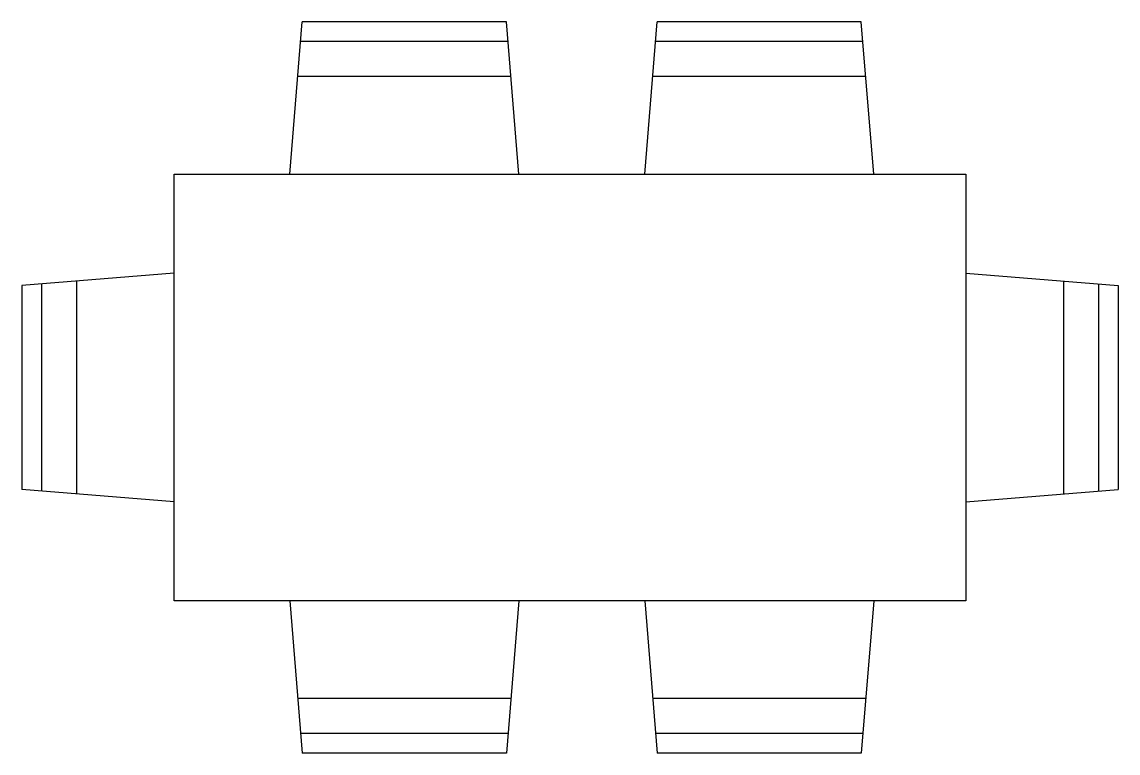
# Model space of a CAD drawing. Extents: x -9.64 to -7.84, y 21.65 to 22.85.
import ezdxf

# ---------------------------------------------------------------- set-up
doc = ezdxf.new("R2010")
doc.units = 0
doc.layers.get('0').update_dxf_attribs({"linetype": 'CONTINUOUS'})

msp = doc.modelspace()

# ---------------------------------------------------------------- linework, layer by layer
for p, q in [((-9.2017, 22.5978), (-9.1815, 22.8478)), ((-8.8463, 22.8478), (-9.1815, 22.8478)), ((-8.826, 22.5978), (-8.8463, 22.8478)), ((-8.6188, 22.5978), (-8.5986, 22.8478)), ((-8.2634, 22.8478), (-8.5986, 22.8478)), ((-8.2431, 22.5978), (-8.2634, 22.8478)), ((-8.8437, 22.8156), (-9.1841, 22.8156)), ((-8.2608, 22.8156), (-8.6012, 22.8156)), ((-8.839, 22.7581), (-9.1887, 22.7581)), ((-8.2561, 22.7581), (-8.6059, 22.7581)), ((-9.3918, 21.8978), (-9.3918, 22.5978)), ((-9.3918, 22.5978), (-8.0918, 22.5978)), ((-8.0918, 22.5978), (-8.0918, 21.8978)), ((-9.3918, 22.4357), (-9.6418, 22.4154)), ((-8.0918, 22.4357), (-7.8418, 22.4154)), ((-9.6418, 22.4154), (-9.6418, 22.0802)), ((-9.6095, 22.4181), (-9.6095, 22.0776)), ((-9.552, 22.4227), (-9.552, 22.073)), ((-7.9315, 22.4227), (-7.9315, 22.073)), ((-7.874, 22.4181), (-7.874, 22.0776)), ((-7.8418, 22.4154), (-7.8418, 22.0802)), ((-9.3918, 22.06), (-9.6418, 22.0802)), ((-8.0918, 22.06), (-7.8418, 22.0802)), ((-8.0918, 21.8978), (-9.3918, 21.8978)), ((-9.2017, 21.8978), (-9.1815, 21.6478)), ((-8.826, 21.8978), (-8.8463, 21.6478)), ((-8.6188, 21.8978), (-8.5986, 21.6478)), ((-8.2431, 21.8978), (-8.2634, 21.6478)), ((-8.839, 21.7376), (-9.1887, 21.7376)), ((-8.2561, 21.7376), (-8.6059, 21.7376)), ((-8.8437, 21.6801), (-9.1841, 21.6801)), ((-8.2608, 21.6801), (-8.6012, 21.6801)), ((-8.8463, 21.6478), (-9.1815, 21.6478)), ((-8.2634, 21.6478), (-8.5986, 21.6478))]:
    msp.add_line(p, q)

doc.saveas('drawing.dxf')
